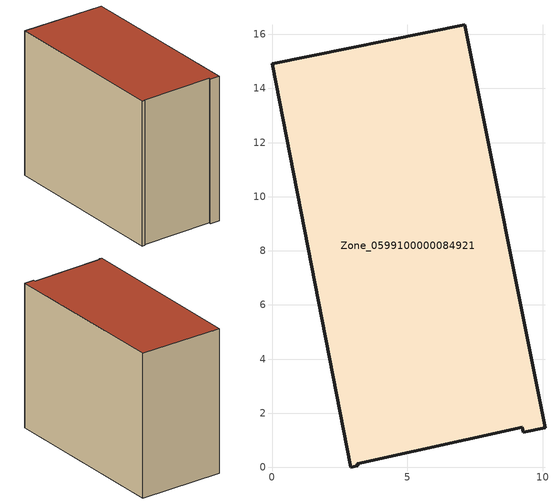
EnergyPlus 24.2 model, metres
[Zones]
Zone_0599100000084921
 floor ground (C_G): 9.28,1.3 9.26,1.48 3.15,0.13 3.17,0.05 2.91,0 0,14.92 7.12,16.36 10.09,1.46 z0
 wall outside (C_F): 2.91,0 3.17,0.05 3.15,0.13 9.26,1.48 9.28,1.3 10.09,1.46 7.12,16.36 0,14.92 2.91,0 z0:12.31
 roof outside (C_R): 9.26,1.48 9.28,1.3 10.09,1.46 7.12,16.36 0,14.92 2.91,0 3.17,0.05 3.15,0.13 z12.31
[BUILDING]
Pand.0599100000084921: North Axis=0; Terrain=City; Loads Convergence Tolerance Value=0.04; Temperature Convergence Tolerance Value=0.4; Solar Distribution=FullExterior; Maximum Number of Warmup Days=25; Minimum Number of Warmup Days=1
[Site:Location]
Rotterdam.The.Hague.AP_ZH_NLD Design_Conditions: Latitude=51.96; Longitude=4.45; Time Zone=1; Elevation=-4.5
[SITE:GROUNDTEMPERATURE:BUILDINGSURFACE]
18, 18, 18, 18, 18, 18, 18, 18, 18, 18, 18, 18
[MATERIAL] Thermal Absorptance=0.9; Solar Absorptance=0.7; Visible Absorptance=0.7
Name | Roughness | Thickness | Conductivity | Density | Specific Heat
G.TI.1946 | MediumSmooth | 0.15 | 1 | 540 | 1210
F.TI.1946 | Rough | 0.3 | 0.857143 | 1920 | 840
R.TI.1946 | MediumRough | 0.2 | 0.1 | 1500 | 1000
[CONSTRUCTION]
C_G: G.TI.1946
C_F: F.TI.1946
C_R: R.TI.1946
[ZONE]
Zone_0599100000084921: Type=1; Multiplier=1; Ceiling Height=Autocalculate; Volume=Autocalculate; Floor Area=autocalculate; Part of Total Floor Area=Yes
[ZONEINFILTRATION:DESIGNFLOWRATE]
Infil_Zone_0599100000084921: Zone or ZoneList or Space or SpaceList=Zone_0599100000084921; Schedule=AlwaysOn; Design Flow Rate Calculation Method=Flow/Area; Flow Rate per Floor Area=0.003; Constant Term Coefficient=1; Temperature Term Coefficient=0; Velocity Term Coefficient=0; Velocity Squared Term Coefficient=0
[HVACTEMPLATE:ZONE:IDEALLOADSAIRSYSTEM]
Zone_0599100000084921: Maximum Heating Supply Air Temperature=50; Minimum Cooling Supply Air Temperature=13; Maximum Heating Supply Air Humidity Ratio=0.0156; Minimum Cooling Supply Air Humidity Ratio=0.0077; Heating Limit=NoLimit; Cooling Limit=NoLimit; Dehumidification Control Type=ConstantSensibleHeatRatio; Cooling Sensible Heat Ratio=0.7; Dehumidification Setpoint=60; Humidification Control Type=None; Humidification Setpoint=30; Outdoor Air Method=None; Outdoor Air Flow Rate per Person=0.00944; Outdoor Air Flow Rate per Zone Floor Area=0; Outdoor Air Flow Rate per Zone=0; Demand Controlled Ventilation Type=None; Outdoor Air Economizer Type=NoEconomizer; Heat Recovery Type=None; Sensible Heat Recovery Effectiveness=0.7; Latent Heat Recovery Effectiveness=0.65
[ZONECONTROL:THERMOSTAT]
ThermostatControl_Zone_0599100000084921: Zone or ZoneList=Zone_0599100000084921; Control Type Schedule=DualSetpointControlType; Control 1=Thermostat_Zone_0599100000084921; Temperature Difference Between Cutout And Setpoint=0
[THERMOSTATSETPOINT:DUALSETPOINT]
Thermostat_Zone_0599100000084921: Heating Setpoint Temperature Schedule=HeatingSetpoint_Zone_0599100000084921; Cooling Setpoint Temperature Schedule=CoolingSetpoint_Zone_0599100000084921
[SCHEDULE:COMPACT]
HeatingSetpoint_Zone_0599100000084921: Through: 12/31, For: AllDays, Until: 24:00, 21
CoolingSetpoint_Zone_0599100000084921: Through: 12/31, For: AllDays, Until: 24:00, 24
DualSetpointControlType: Through: 12/31, For: AllDays, Until: 24:00, 4
AlwaysOn: Through: 12/31, For: AllDays, Until: 24:00, 1
